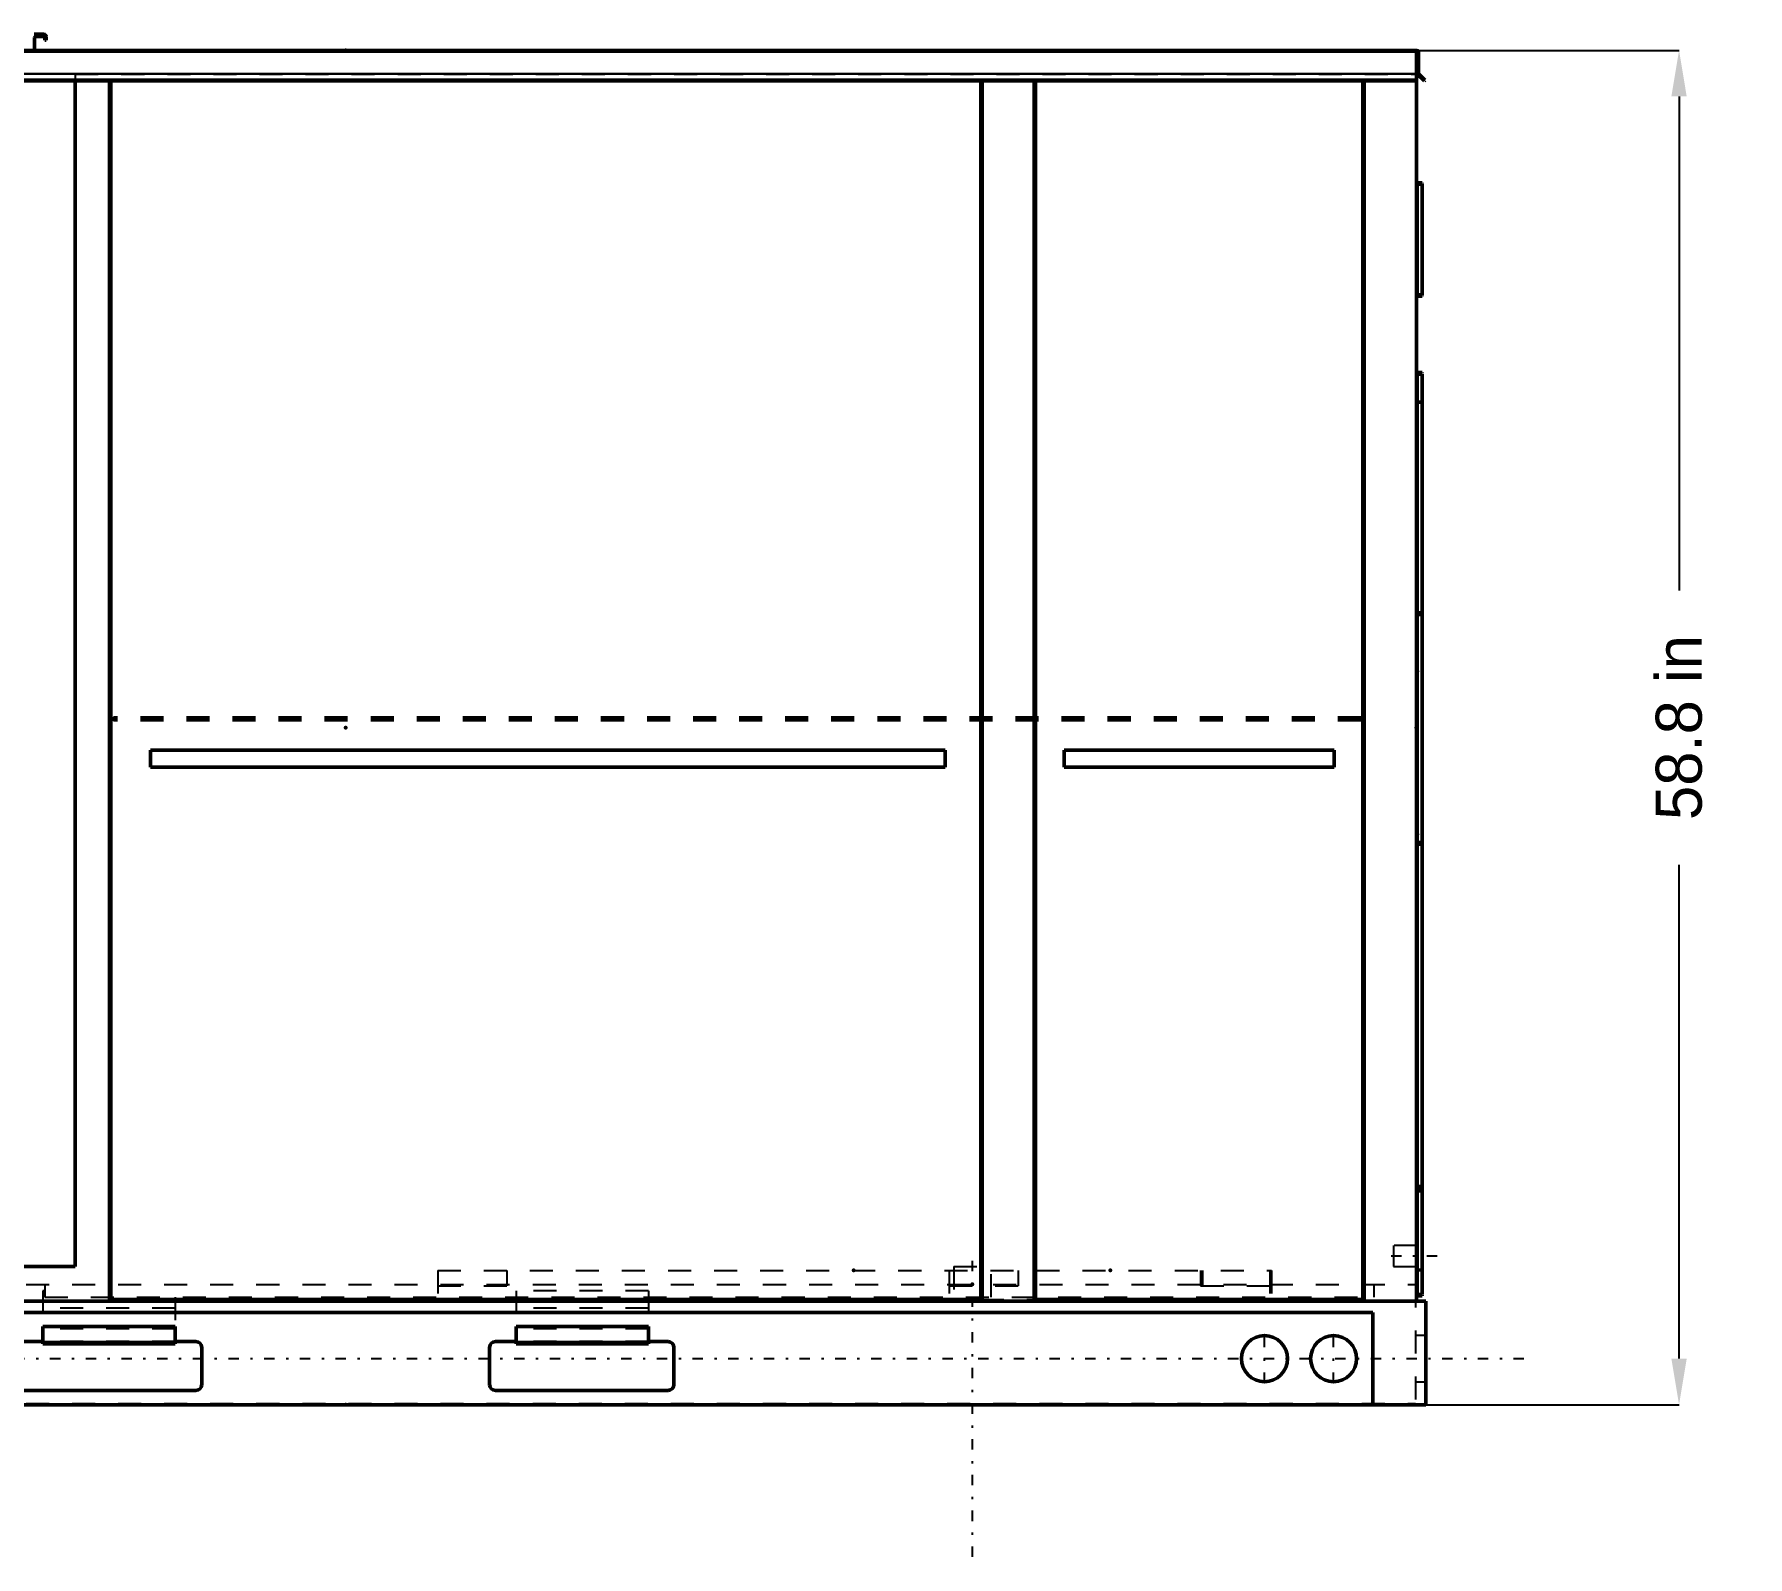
# Model space of a CAD drawing. Header units: inches. Extents: x -52 to 61, y -7 to 65.
# Drawn here: x -13.5 to 60.9, y -6.6 to 59.5 of the extents above; entities that cross this region are included whole.
import ezdxf

# ---------------------------------------------------------------- set-up
doc = ezdxf.new("R2010")
doc.units = ezdxf.units.IN
doc.header["$MEASUREMENT"] = 0
doc.linetypes.add('Center', pattern=[1.5, 0.45, -0.5, 0.05, -0.5])
doc.linetypes.add('Dashed', pattern=[2, 1, -1])
for name, color, linetype, lineweight in [('2d ConnectionPoints', 7, 'Continuous', 50), ('AM_0', 7, 'Continuous', 50), ('AM_4', 3, 'Continuous', 25), ('AM_5', 3, 'Continuous', 25), ('AM_7', 7, 'Center', 25), ('AM_9', 6, 'Dashed', 25)]:
    doc.layers.add(name, color=color, linetype=linetype, lineweight=lineweight)
doc.dimstyles.get("Standard").update_dxf_attribs({"dimtxt": 0.18, "dimasz": 0.18, "dimexe": 0.18, "dimexo": 0.0625, "dimgap": 0.09, "dimtad": 0, "dimtih": 1, "dimtoh": 1, "dimdec": 4, "dimzin": 0, "dimdsep": 46, "dimtxsty": 'Standard', "dimcen": 0.09, "dimadec": 0, "dimazin": 0, "dimtfac": 1, "dimtdec": 4, "dimtofl": 0, "dimtmove": 0, "dimatfit": 3, "dimfxl": 1, "dimtolj": 1, "dimtzin": 0, "dimarcsym": 0})

# ---------------------------------------------------------------- blocks, each defined once
blk = doc.blocks.new('*D1')
at = {"layer": 'AM_5', "color": 0, "lineweight": -2}
for p, q in [((0, 58.8), (57.898, 58.8)), ((57.898, 56.8), (57.898, 35.356)), ((57.898, 2), (57.898, 23.444)), ((0, 0), (57.898, 0))]:
    blk.add_line(p, q, dxfattribs=at)
at = {"layer": 'AM_5', "color": 0}
for points in [[(58.231, 56.8), (57.565, 56.8), (57.898, 58.8)], [(57.565, 2), (58.231, 2), (57.898, 0)]]:
    blk.add_solid(points, dxfattribs=at)
at = {"layer": 'Defpoints', "color": 0}
for p in [(0, 58.8), (57.898, 58.8), (0, 0)]:
    blk.add_point(p, dxfattribs=at)
at = {"layer": 'AM_5', "color": 0, "insert": (57.898, 29.4), "char_height": 2, "attachment_point": 5, "rotation": 90}
blk.add_mtext('\\A1;58.8 in', dxfattribs=at)

msp = doc.modelspace()

# ---------------------------------------------------------------- linework, layer by layer
at = {"layer": '2d ConnectionPoints'}
for p in [(0, 58.8), (0, 58.8), (46.5285, 31.835), (0, 29.4), (0, 29.4), (46.497, 29.4), (46.5285, 24.759), (46.4945, 6.457), (22.0605, 5.829), (27.217, 5.226), (33.202, 5.829), (0, 0)]:
    msp.add_point(p, dxfattribs=at)
at = {"layer": 'AM_0'}
for p, q in [((-46.5085, 58.8), (46.5085, 58.8)), ((-13.52, 59.5), (-13.1, 59.5)), ((-13.51, 59.36), (-13.51, 58.8)), ((-13.11, 59.41), (-13.46, 59.41)), ((-13.11, 59.45), (-13.11, 59.41)), ((-13.06, 59.25), (-13.06, 59.4)), ((-13.01, 59.25), (-13.06, 59.25)), ((-13.01, 59.41), (-13.01, 59.25)), ((46.4945, 58.79838), (-12.0453, 58.8)), ((-11.74, 58.8), (-11.74, 58.79838)), ((46.4945, 58.8), (46.4945, 58.79838)), ((46.496, 58.8), (46.496, 57.47147)), ((46.5885, 58.72), (46.5885, 57.78708)), ((46.496, 57.504), (-46.496, 57.504)), ((46.496, 57.47147), (-46.496, 57.47147)), ((-11.74, 57.47147), (-11.74, 6)), ((-10.251, 4.492), (-10.251, 57.47147)), ((-10.191, 57.47147), (-10.191, 4.562)), ((27.574, 4.562), (27.574, 57.47147)), ((27.634, 57.47147), (27.634, 4.492)), ((29.897, 4.492), (29.897, 57.47147)), ((29.957, 57.47147), (29.957, 4.562)), ((44.166, 4.562), (44.166, 57.47147)), ((44.226, 57.47147), (44.226, 4.492)), ((46.4945, 57.47147), (46.4945, 4.492)), ((46.52345, 57.773), (46.496, 57.773)), ((46.82497, 57.47147), (46.52345, 57.773)), ((46.59846, 57.76304), (46.8575, 57.504)), ((46.8575, 57.504), (46.82497, 57.47147)), ((46.4945, 52.9855), (46.7445, 52.9855)), ((46.5285, 52.987), (46.5285, 52.9855)), ((46.5615, 53.054), (46.7445, 53.054)), ((46.7445, 53.02), (46.5615, 53.02)), ((46.7445, 53.054), (46.7445, 53.02)), ((46.7445, 52.9855), (46.7445, 48.1945)), ((46.4945, 48.1945), (46.7445, 48.1945)), ((46.5615, 48.161), (46.7445, 48.161)), ((46.7445, 48.127), (46.5615, 48.127)), ((46.7445, 48.161), (46.7445, 48.127)), ((46.4945, 44.747), (46.7445, 44.747)), ((46.5615, 44.815), (46.7445, 44.815)), ((46.7445, 44.781), (46.5615, 44.781)), ((46.7445, 44.815), (46.7445, 44.781)), ((46.7445, 44.747), (46.7445, 4.791)), ((46.4945, 34.383), (46.7445, 34.383)), ((46.5615, 34.349), (46.7445, 34.349)), ((46.7445, 34.315), (46.5615, 34.315)), ((-8.472, 27.675), (-8.472, 28.425)), ((-8.472, 28.425), (26.028, 28.425)), ((26.028, 28.425), (26.028, 27.675)), ((31.206, 27.675), (31.206, 28.425)), ((31.206, 28.425), (42.918, 28.425)), ((42.918, 28.425), (42.918, 27.675)), ((26.028, 27.675), (-8.472, 27.675)), ((42.918, 27.675), (31.206, 27.675)), ((46.49451, 24.335), (46.7445, 24.335)), ((46.5285, 24.34), (46.5285, 24.335)), ((46.5615, 24.407), (46.7445, 24.407)), ((46.7445, 24.373), (46.5615, 24.373)), ((46.4945, 9.474), (46.49451, 9.473)), ((46.4945, 9.467), (46.7445, 9.467)), ((46.49451, 9.291), (46.7445, 9.291)), ((46.5615, 9.441), (46.7445, 9.441)), ((46.7445, 9.407), (46.5615, 9.407)), ((46.5615, 9.357), (46.7445, 9.357)), ((46.7445, 9.323), (46.5615, 9.323)), ((-43.246, 6), (-11.74, 6)), ((-43.246, 4.492), (46.898, 4.492)), ((-10.191, 4.562), (27.574, 4.562)), ((29.957, 4.562), (44.166, 4.562)), ((46.49451, 4.791), (46.7445, 4.791)), ((46.5615, 4.759), (46.7445, 4.759)), ((46.7445, 4.725), (46.5615, 4.725)), ((46.7445, 4.759), (46.7445, 4.725)), ((46.898, 4.492), (46.898, 0)), ((-43.246, 4.003), (44.608, 4.003)), ((44.608, 4.003), (44.608, 0)), ((-7.402, 3.393), (-13.152, 3.393)), ((-13.152, 3.393), (-13.152, 2.643)), ((-7.402, 3.393), (-7.402, 2.643)), ((7.402, 3.393), (7.402, 2.643)), ((13.152, 3.393), (7.402, 3.393)), ((13.152, 3.393), (13.152, 2.643)), ((-13.152, 2.74), (-14, 2.74)), ((-7.402, 2.643), (-13.152, 2.643)), ((-6.5, 2.74), (-7.402, 2.74)), ((-6.25, 0.87), (-6.25, 2.49)), ((6.25, 2.49), (6.25, 0.87)), ((7.402, 2.74), (6.5, 2.74)), ((13.152, 2.643), (7.402, 2.643)), ((14, 2.74), (13.152, 2.74)), ((14.25, 0.87), (14.25, 2.49)), ((-46.898, 0), (46.898, 0)), ((-14, 0.62), (-6.5, 0.62)), ((6.5, 0.62), (14, 0.62))]:
    msp.add_line(p, q, dxfattribs=at)
for centre in [(39.898, 2), (42.898, 2)]:
    msp.add_circle(centre, 1, dxfattribs=at)
for centre, radius, start, end in [((-13.46, 59.36), 0.05, 90, 180), ((-13.11, 59.4), 0.05, 360, 90), ((-13.1, 59.41), 0.09, 360, 90), ((46.5085, 58.72), 0.08, 0, 90), ((46.6225, 57.78708), 0.034, 180, 225), ((46.5615, 52.987), 0.067, 90, 180), ((46.5615, 52.987), 0.033, 90, 180), ((46.5615, 48.194), 0.067, 180, 270), ((46.5615, 48.194), 0.033, 180, 270), ((46.5615, 44.748), 0.067, 90, 180), ((46.5615, 44.748), 0.033, 90, 180), ((46.5615, 34.382), 0.067, 180, 270), ((46.5615, 34.382), 0.033, 180, 270), ((46.5615, 24.34), 0.067, 90, 180), ((46.5615, 24.34), 0.033, 90, 180), ((46.5615, 9.29), 0.067, 90, 180), ((46.5615, 9.474), 0.067, 185.9970704, 270), ((46.5615, 9.29), 0.033, 90, 178.2634984), ((46.5615, 9.474), 0.033, 192.2466897, 270), ((46.5615, 4.792), 0.067, 180.8551926, 270), ((46.5615, 4.792), 0.033, 181.7365016, 270), ((-6.5, 2.49), 0.25, 360, 90), ((6.5, 2.49), 0.25, 90, 180), ((14, 2.49), 0.25, 0, 90), ((-6.5, 0.87), 0.25, 270, 360), ((6.5, 0.87), 0.25, 180, 270), ((14, 0.87), 0.25, 270, 360)]:
    msp.add_arc(centre, radius, start, end, dxfattribs=at)
at = {"layer": 'AM_4'}
for p, q in [((46.496, 58.72), (-46.496, 58.72)), ((46.496, 57.78708), (-46.496, 57.78708)), ((46.496, 57.76304), (-46.496, 57.76304)), ((46.5615, 52.9855), (46.5615, 48.1945)), ((46.5615, 44.747), (46.5615, 34.349)), ((46.5615, 34.315), (46.5615, 24.407)), ((46.5615, 24.373), (46.5615, 9.441)), ((46.5615, 9.407), (46.5615, 9.357)), ((46.5615, 9.323), (46.5615, 4.791)), ((-7.402, 2.735), (-13.152, 2.735)), ((13.152, 2.735), (7.402, 2.735))]:
    msp.add_line(p, q, dxfattribs=at)
at = {"layer": 'AM_7'}
for p, q in [((27.217, -6.6), (27.217, 6.6)), ((45.3945, 6.457), (47.5945, 6.457)), ((39.898, 0.95), (39.898, 3.05)), ((42.898, 0.95), (42.898, 3.05)), ((-51.5878, 2), (51.5878, 2))]:
    msp.add_line(p, q, dxfattribs=at)
at = {"layer": 'AM_9'}
for p, q in [((-11.76011, 57.773), (-46.496, 57.773)), ((-11.76011, 57.773), (-11.74, 57.77195)), ((-11.74, 57.77195), (46.4945, 57.77195)), ((-11.74, 57.77195), (-11.74, 57.47147)), ((-10.251, 57.508), (-10.182, 57.508)), ((-10.251, 57.47147), (-10.251, 57.508)), ((-10.242, 4.492), (-10.242, 57.508)), ((-10.191, 57.508), (-10.191, 57.47147)), ((-10.182, 57.508), (-10.182, 4.562)), ((27.574, 57.47147), (27.574, 57.508)), ((27.574, 57.508), (27.634, 57.508)), ((27.634, 57.508), (27.634, 57.47147)), ((29.897, 57.47147), (29.897, 57.508)), ((29.897, 57.508), (29.957, 57.508)), ((29.957, 57.508), (29.957, 57.47147)), ((44.166, 57.47147), (44.166, 57.508)), ((44.166, 57.508), (44.226, 57.508)), ((44.226, 57.508), (44.226, 57.47147)), ((46.496, 57.773), (46.4945, 57.773)), ((46.4945, 57.773), (46.4945, 57.47147)), ((46.5285, 52.9855), (46.5285, 48.1945)), ((46.5285, 44.747), (46.5285, 24.34)), ((46.49451, 43.501), (46.7445, 43.501)), ((46.49451, 43.501), (46.49451, 34.381)), ((46.5285, 43.5), (46.52852, 43.501)), ((46.5615, 43.567), (46.7445, 43.567)), ((46.7445, 43.533), (46.5615, 43.533)), ((46.5615, 34.349), (46.5615, 34.315)), ((44.087, 29.85615), (-10.079, 29.85615)), ((-10.079, 29.69), (-10.079, 29.85615)), ((44.087, 29.83834), (-10.079, 29.83834)), ((44.087, 29.8104), (-10.079, 29.8104)), ((44.087, 29.8055), (-10.079, 29.8055)), ((44.087, 29.69), (44.087, 29.85615)), ((44.087, 29.72284), (-10.079, 29.72284)), ((44.087, 29.69), (-10.079, 29.69)), ((46.49451, 24.341), (46.49451, 24.335)), ((46.5285, 24.335), (46.5285, 4.792)), ((46.5615, 24.407), (46.5615, 24.373)), ((46.49451, 9.473), (46.49451, 9.467)), ((46.5285, 9.29), (46.52852, 9.291)), ((46.52852, 9.473), (46.52852, 9.467)), ((46.5615, 9.441), (46.5615, 9.407)), ((46.5615, 9.357), (46.5615, 9.323)), ((46.5285, 7.457), (46.4535, 7.457)), ((46.4535, 7.457), (46.4535, 5.457)), ((46.5285, 6.912), (45.4945, 6.912)), ((45.4945, 6.912), (45.4945, 6.002)), ((46.5285, 7.082), (46.4535, 7.082)), ((26.4045, 6), (26.4045, 4.667)), ((26.4045, 6), (28.0295, 6)), ((28.0295, 4.667), (28.0295, 6)), ((45.4945, 6.002), (46.5285, 6.002)), ((-45.878, 5.226), (46.448, 5.226)), ((-13.068, 5.226), (-13.068, 4.667)), ((3.998, 5.829), (3.998, 4.667)), ((3.998, 5.829), (40.202, 5.829)), ((6.995, 5.829), (6.995, 5.166)), ((26.202, 5.829), (26.202, 4.667)), ((29.199, 5.829), (29.199, 5.166)), ((37.126, 5.829), (37.126, 5.166)), ((37.205, 5.829), (37.205, 5.166)), ((40.123, 5.829), (40.123, 4.667)), ((40.202, 5.829), (40.202, 4.667)), ((44.643, 5.226), (44.643, 4.667)), ((46.448, 5.226), (46.448, 0.058)), ((46.4535, 5.832), (46.5285, 5.832)), ((46.4535, 5.457), (46.5285, 5.457)), ((46.49451, 5.883), (46.7445, 5.883)), ((46.52852, 5.883), (46.5285, 5.884)), ((46.5615, 5.851), (46.7445, 5.851)), ((46.7445, 5.817), (46.5615, 5.817)), ((-13.068, 4.939), (-13.152, 4.939)), ((-13.152, 4.939), (-13.152, 3.393)), ((-13.068, 4.667), (44.643, 4.667)), ((-7.402, 4.667), (-7.402, 3.393)), ((3.998, 5.166), (6.995, 5.166)), ((13.152, 4.939), (7.402, 4.939)), ((7.402, 4.939), (7.402, 3.393)), ((13.152, 4.939), (13.152, 3.393)), ((26.202, 5.166), (29.199, 5.166)), ((27.574, 4.562), (29.957, 4.562)), ((37.126, 5.166), (40.202, 5.166)), ((-7.402, 4.189), (-13.152, 4.189)), ((13.152, 4.189), (7.402, 4.189)), ((-7.402, 3.347), (-13.152, 3.347)), ((-7.402, 3.301), (-13.152, 3.301)), ((13.152, 3.347), (7.402, 3.347)), ((13.152, 3.301), (7.402, 3.301)), ((46.898, 3), (46.448, 3)), ((-7.402, 2.74), (-13.152, 2.74)), ((-7.402, 2.689), (-13.152, 2.689)), ((13.152, 2.74), (7.402, 2.74)), ((13.152, 2.689), (7.402, 2.689)), ((46.448, 1), (46.898, 1)), ((-45.878, 0.058), (46.448, 0.058)), ((44.55, 0.058), (44.55, 0))]:
    msp.add_line(p, q, dxfattribs=at)
for centre, radius, start, end in [((46.5615, 43.5), 0.067, 90, 179.1448074), ((46.5615, 43.5), 0.033, 90, 178.2634984), ((46.5615, 9.474), 0.033, 181.7365016, 192.2466897), ((46.5615, 5.884), 0.067, 180, 270), ((46.5615, 5.884), 0.033, 181.7365016, 270)]:
    msp.add_arc(centre, radius, start, end, dxfattribs=at)

# ---------------------------------------------------------------- dimensions: what is measured, and where the dimension line sits
at = {"layer": 'AM_5'}
dim = msp.add_linear_dim(base=(57.898, 58.8), p1=(0, 0), p2=(0, 58.8), angle=90, text='58.8 in', dimstyle='Standard', override={"dimtxt": 2, "dimasz": 2, "dimexe": 0, "dimexo": 0, "dimgap": 0.6}, dxfattribs=at)
dim.commit()
dim.dimension.update_dxf_attribs({"geometry": '*D1', "text_midpoint": (57.898, 29.4), "dimtype": 160, "text_rotation": 90})

doc.saveas('drawing.dxf')
